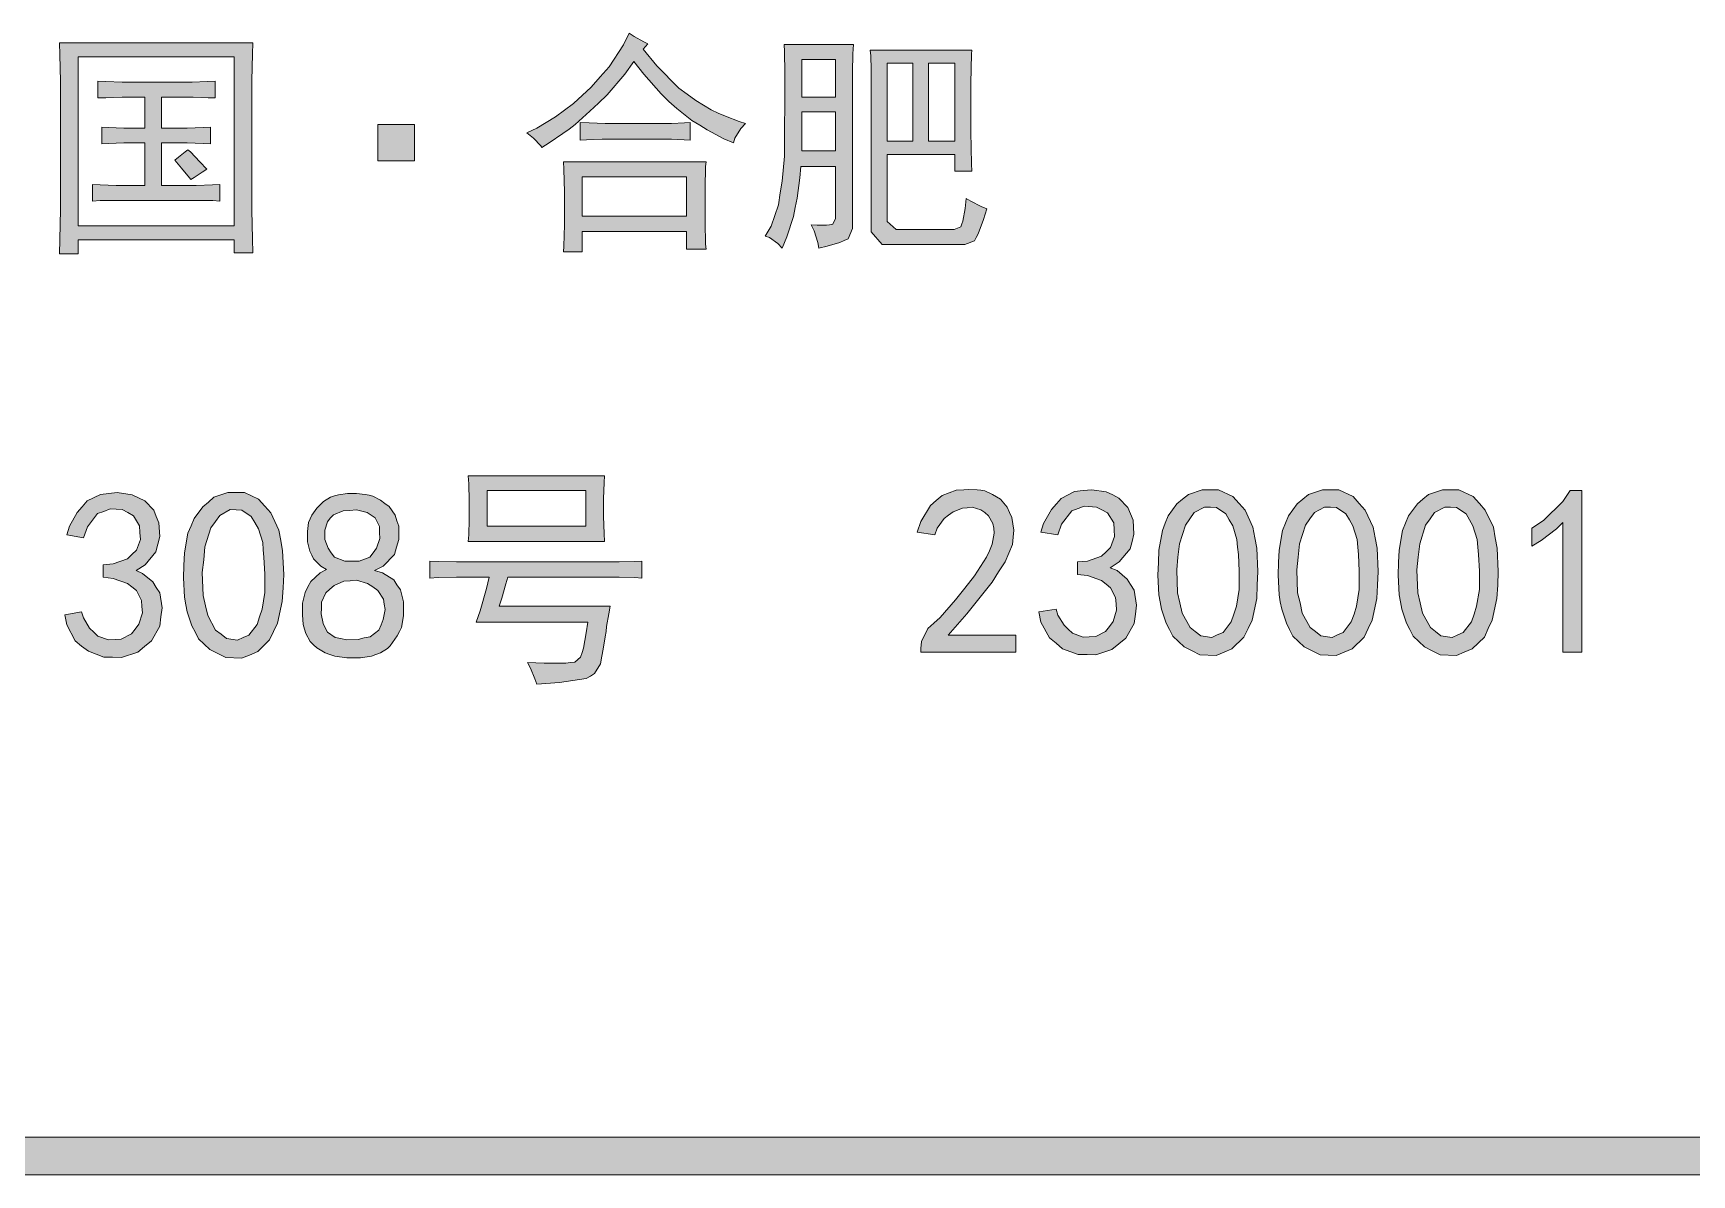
# Model space of a CAD drawing. Header units: millimetres. Extents: x 0 to 829, y 0 to 586.
# Drawn here: x 789.29 to 808.16, y 498.83 to 511.81 of the extents above; entities that cross this region are included whole.
import ezdxf

# ---------------------------------------------------------------- set-up
doc = ezdxf.new("R2010")
doc.units = ezdxf.units.MM

msp = doc.modelspace()

# ---------------------------------------------------------------- hatches: boundary and pattern name
h = msp.add_hatch(color=0)
h.paths.add_polyline_path([(791.788556, 511.704167), (791.785028, 511.573639), (791.777972, 511.273778), (791.777972, 511.107972), (791.777972, 509.964972), (791.777972, 509.799167), (791.785028, 509.474611), (791.788556, 509.315861), (791.576889, 509.315861), (791.576889, 509.464028), (789.802417, 509.464028), (789.802417, 509.305278), (789.59075, 509.305278), (789.594278, 509.467556), (789.601333, 509.80975), (789.601333, 509.986139), (789.601333, 511.107972), (789.601333, 511.266722), (789.594278, 511.566583), (789.59075, 511.704167)])
h.paths.add_polyline_path([(791.576889, 509.622778), (791.576889, 511.545417), (789.802417, 511.545417), (789.802417, 509.622778)])
h = msp.add_hatch(color=0)
h.dxf.hatch_style = 2
h.paths.add_polyline_path([(796.230028, 511.630083), (796.38525, 511.443111), (796.635722, 511.189111), (796.730972, 511.118556), (796.82975, 511.048), (797.002611, 510.942167), (797.08375, 510.903361), (797.164889, 510.868083), (797.320111, 510.808111), (797.394194, 510.786944), (797.341278, 510.7305), (797.270722, 510.617611), (797.256611, 510.564694), (797.14725, 510.610556), (796.95675, 510.712861), (796.872083, 510.765778), (796.783889, 510.818694), (796.611028, 510.956278), (796.522833, 511.037417), (796.434639, 511.122083), (796.237083, 511.347861), (796.124194, 511.4925), (796.021889, 511.347861), (795.820806, 511.1115), (795.722028, 511.01625), (795.62325, 510.924528), (795.457444, 510.776361), (795.386889, 510.723444), (795.316333, 510.670528), (795.161111, 510.564694), (795.076444, 510.511778), (795.065861, 510.532944), (794.981194, 510.617611), (794.907111, 510.681111), (795.02, 510.734028), (795.231667, 510.861028), (795.333972, 510.938639), (795.436278, 511.012722), (795.637361, 511.199694), (795.739667, 511.316111), (795.841972, 511.432528), (796.00425, 511.679472), (796.071278, 511.813528), (796.127722, 511.774722), (796.237083, 511.71475), (796.282944, 511.693583)])
h = msp.add_hatch(color=0)
h.paths.add_polyline_path([(798.142083, 509.633361), (798.209111, 509.629833), (798.314944, 509.629833), (798.350222, 509.633361), (798.3855, 509.640417), (798.41725, 509.703917), (798.41725, 509.763889), (798.41725, 510.296583), (798.022139, 510.296583), (798.011556, 510.169583), (797.979806, 509.93675), (797.958639, 509.830917), (797.937472, 509.728611), (797.863389, 509.495778), (797.810472, 509.368778), (797.761083, 509.421694), (797.665833, 509.488722), (797.616444, 509.506361), (797.683472, 509.61925), (797.768139, 509.862667), (797.789306, 509.996722), (797.810472, 510.130778), (797.835167, 510.413), (797.838694, 510.564694), (797.838694, 510.712861), (797.842222, 511.026833), (797.842222, 511.192639), (797.842222, 511.358444), (797.838694, 511.605389), (797.831639, 511.683), (798.621861, 511.683), (798.614806, 511.577167), (798.611278, 511.369028), (798.611278, 511.266722), (798.611278, 509.686278), (798.611278, 509.591028), (798.561889, 509.474611), (798.516028, 509.453444), (798.466639, 509.432278), (798.322, 509.389944), (798.22675, 509.368778), (798.216167, 509.432278), (798.173833, 509.566333)])
h.paths.add_polyline_path([(798.41725, 510.4765), (798.41725, 510.917472), (798.032722, 510.917472), (798.032722, 510.4765)])
h.paths.add_polyline_path([(798.41725, 511.086806), (798.41725, 511.513667), (798.032722, 511.513667), (798.032722, 511.086806)])
h = msp.add_hatch(color=0)
h.paths.add_polyline_path([(799.965944, 511.6195), (799.962417, 511.573639), (799.955361, 511.245556), (799.955361, 510.970389), (799.955361, 510.691694), (799.962417, 510.328333), (799.965944, 510.243667), (799.775444, 510.243667), (799.775444, 510.434167), (799.006389, 510.434167), (799.006389, 509.763889), (799.006389, 509.672167), (799.108694, 509.580444), (799.207472, 509.580444), (799.711944, 509.580444), (799.768389, 509.580444), (799.842472, 509.612194), (799.853056, 509.643944), (799.867167, 509.675694), (799.891861, 509.820333), (799.902444, 509.933222), (799.955361, 509.901472), (800.075306, 509.8415), (800.138806, 509.816806), (800.1, 509.693333), (800.040028, 509.531056), (800.018861, 509.488722), (799.997694, 509.449917), (799.888333, 509.411111), (799.796611, 509.411111), (799.069889, 509.411111), (798.946417, 509.411111), (798.822944, 509.55575), (798.822944, 509.696861), (798.822944, 511.309056), (798.822944, 511.400778), (798.819417, 511.556), (798.812361, 511.6195)])
h.paths.add_polyline_path([(799.775444, 510.585861), (799.775444, 511.471333), (799.475583, 511.471333), (799.475583, 510.585861)])
h.paths.add_polyline_path([(799.295667, 510.585861), (799.295667, 511.471333), (799.006389, 511.471333), (799.006389, 510.585861)])
h = msp.add_hatch(color=0)
h.dxf.hatch_style = 2
h.paths.add_polyline_path([(791.0195, 511.256139), (791.100639, 511.256139), (791.269972, 511.263194), (791.361694, 511.266722), (791.361694, 511.076222), (791.280556, 511.07975), (791.111222, 511.086806), (791.0195, 511.086806), (790.751389, 511.086806), (790.751389, 510.734028), (790.945417, 510.734028), (791.040667, 510.734028), (791.224111, 510.741083), (791.308778, 510.744611), (791.308778, 510.554111), (791.224111, 510.557639), (791.040667, 510.564694), (790.945417, 510.564694), (790.751389, 510.564694), (790.751389, 510.081389), (791.05125, 510.081389), (791.1465, 510.081389), (791.329944, 510.088444), (791.414611, 510.091972), (791.414611, 509.901472), (791.333472, 509.908528), (791.153556, 509.912056), (791.05125, 509.912056), (790.324528, 509.912056), (790.236333, 509.912056), (790.052889, 509.908528), (789.964694, 509.901472), (789.964694, 510.091972), (790.052889, 510.088444), (790.236333, 510.081389), (790.324528, 510.081389), (790.560889, 510.081389), (790.560889, 510.564694), (790.412722, 510.564694), (790.321, 510.564694), (790.148139, 510.557639), (790.070528, 510.554111), (790.070528, 510.744611), (790.148139, 510.741083), (790.321, 510.734028), (790.412722, 510.734028), (790.560889, 510.734028), (790.560889, 511.086806), (790.402139, 511.086806), (790.303361, 511.086806), (790.116389, 511.07975), (790.028194, 511.076222), (790.028194, 511.266722), (790.116389, 511.263194), (790.303361, 511.256139), (790.402139, 511.256139)])
h = msp.add_hatch(color=0)
h.dxf.hatch_style = 2
h.paths.add_polyline_path([(793.21025, 510.776361), (793.626528, 510.776361), (793.626528, 510.360083), (793.21025, 510.360083)])
h = msp.add_hatch(color=0)
h.dxf.hatch_style = 2
h.paths.add_polyline_path([(796.466389, 510.786944), (796.551056, 510.786944), (796.699222, 510.794), (796.762722, 510.797528), (796.762722, 510.596444), (796.695694, 510.599972), (796.551056, 510.607028), (796.476972, 510.607028), (795.87725, 510.607028), (795.764361, 510.607028), (795.584444, 510.599972), (795.513889, 510.596444), (795.513889, 510.797528), (795.616194, 510.794), (795.796111, 510.786944), (795.87725, 510.786944)])
h = msp.add_hatch(color=0)
h.dxf.hatch_style = 2
h.paths.add_polyline_path([(791.05125, 510.487083), (791.079472, 510.462389), (791.185306, 510.3495), (791.266444, 510.264833), (791.213528, 510.233083), (791.121806, 510.173111), (791.083, 510.148417), (791.068889, 510.169583), (790.977167, 510.278944), (790.903083, 510.370667), (790.945417, 510.402417), (791.0195, 510.462389)])
h = msp.add_hatch(color=0)
h.paths.add_polyline_path([(796.946167, 510.3495), (796.939111, 510.296583), (796.935583, 510.049639), (796.935583, 509.859139), (796.935583, 509.665111), (796.939111, 509.414639), (796.946167, 509.358194), (796.720389, 509.358194), (796.720389, 509.559278), (795.535056, 509.559278), (795.535056, 509.326444), (795.323389, 509.326444), (795.326917, 509.389944), (795.333972, 509.633361), (795.333972, 509.816806), (795.333972, 510.003778), (795.326917, 510.268361), (795.323389, 510.3495)])
h.paths.add_polyline_path([(796.720389, 509.732139), (796.720389, 510.180167), (795.535056, 510.180167), (795.535056, 509.732139)])
h = msp.add_hatch(color=0)
h.paths.add_polyline_path([(795.789056, 506.779389), (795.785528, 506.701778), (795.778472, 506.518333), (795.778472, 506.416028), (795.778472, 506.31725), (795.785528, 506.123222), (795.789056, 506.0315), (794.240361, 506.0315), (794.247417, 506.109111), (794.250944, 506.281972), (794.250944, 506.384278), (794.250944, 506.493639), (794.247417, 506.687667), (794.240361, 506.779389)])
h.paths.add_polyline_path([(795.577389, 506.204361), (795.577389, 506.610056), (794.455556, 506.610056), (794.455556, 506.204361)])
h = msp.add_hatch(color=0)
h.dxf.hatch_style = 2
h.paths.add_polyline_path([(789.650722, 505.198944), (789.841222, 505.230694), (789.862389, 505.163667), (789.932944, 505.04725), (789.982333, 505.001389), (790.028194, 504.955528), (790.148139, 504.913194), (790.222222, 504.916722), (790.292778, 504.92025), (790.409194, 504.980222), (790.451528, 505.033139), (790.493861, 505.089583), (790.532667, 505.220111), (790.525611, 505.290667), (790.522083, 505.361222), (790.465639, 505.474111), (790.412722, 505.516444), (790.363333, 505.55525), (790.201056, 505.611694), (790.088167, 505.625806), (790.088167, 505.766917), (790.201056, 505.7775), (790.363333, 505.833944), (790.412722, 505.883333), (790.465639, 505.932722), (790.5115, 506.056194), (790.504444, 506.133806), (790.500917, 506.211417), (790.430361, 506.324306), (790.366861, 506.359583), (790.303361, 506.394861), (790.165778, 506.401917), (790.095222, 506.373694), (790.021139, 506.349), (789.90825, 506.197306), (789.862389, 506.073833), (789.671889, 506.109111), (789.703639, 506.204361), (789.791833, 506.363111), (789.848278, 506.426611), (789.904722, 506.493639), (790.056417, 506.567722), (790.151667, 506.578306), (790.246917, 506.588889), (790.41625, 506.564194), (790.490333, 506.528917), (790.560889, 506.493639), (790.663194, 506.387806), (790.691417, 506.31725), (790.719639, 506.243167), (790.730222, 506.087944), (790.709056, 505.99975), (790.687889, 505.915083), (790.564417, 505.766917), (790.462111, 505.703417), (790.536194, 505.668139), (790.652611, 505.572889), (790.691417, 505.509389), (790.730222, 505.445889), (790.758444, 505.276556), (790.744333, 505.17425), (790.730222, 505.068417), (790.6385, 504.902611), (790.557361, 504.835583), (790.47975, 504.772083), (790.296306, 504.712111), (790.194, 504.715639), (790.095222, 504.715639), (789.918833, 504.782667), (789.841222, 504.842639), (789.767139, 504.902611), (789.671889, 505.082528)])
h = msp.add_hatch(color=0)
h.paths.add_polyline_path([(791.005389, 505.759861), (791.012444, 505.900972), (791.05125, 506.12675), (791.086528, 506.207889), (791.121806, 506.292556), (791.220583, 506.426611), (791.284083, 506.479528), (791.347583, 506.535972), (791.506333, 506.588889), (791.598056, 506.588889), (791.693306, 506.588889), (791.855583, 506.511278), (791.926139, 506.433667), (791.993167, 506.356056), (792.084889, 506.162028), (792.106056, 506.042083), (792.127222, 505.925667), (792.141333, 505.657556), (792.134278, 505.505861), (792.123694, 505.350639), (792.070778, 505.103694), (792.024917, 505.008444), (791.979056, 504.913194), (791.845, 504.779139), (791.753278, 504.740333), (791.661556, 504.705056), (791.481639, 504.712111), (791.389917, 504.757972), (791.301722, 504.803833), (791.171194, 504.923778), (791.135917, 504.997861), (791.097111, 505.071944), (791.044194, 505.230694), (791.026556, 505.311833), (791.012444, 505.3965), (791.001861, 505.61875)])
h.paths.add_polyline_path([(791.231167, 505.823361), (791.213528, 505.678722), (791.224111, 505.417667), (791.252333, 505.30125), (791.277028, 505.188361), (791.365222, 505.022556), (791.428722, 504.976694), (791.488694, 504.927306), (791.615694, 504.909667), (791.679194, 504.937889), (791.742694, 504.966111), (791.837944, 505.086056), (791.866167, 505.17425), (791.894389, 505.262444), (791.926139, 505.452944), (791.926139, 505.558778), (791.926139, 505.661083), (791.915556, 505.851583), (791.9085, 505.93625), (791.901444, 506.020917), (791.852056, 506.176139), (791.81325, 506.246694), (791.770917, 506.31725), (791.665083, 506.387806), (791.598056, 506.391333), (791.531028, 506.394861), (791.414611, 506.327833), (791.365222, 506.257278), (791.312306, 506.186722), (791.245278, 505.971528)])
h = msp.add_hatch(color=0)
h.paths.add_polyline_path([(792.353, 505.262444), (792.353, 505.329472), (792.38475, 505.452944), (792.4165, 505.516444), (792.44825, 505.576417), (792.554083, 505.675194), (792.628167, 505.714), (792.564667, 505.749278), (792.48, 505.833944), (792.458833, 505.876278), (792.437667, 505.922139), (792.412972, 506.027972), (792.409444, 506.087944), (792.409444, 506.144389), (792.423556, 506.246694), (792.441194, 506.289028), (792.462361, 506.331361), (792.518806, 506.4125), (792.554083, 506.447778), (792.592889, 506.486583), (792.674028, 506.535972), (792.719889, 506.550083), (792.76575, 506.564194), (792.864528, 506.578306), (792.917444, 506.578306), (792.970361, 506.578306), (793.065611, 506.567722), (793.111472, 506.557139), (793.153806, 506.546556), (793.242, 506.500694), (793.291389, 506.465417), (793.340778, 506.430139), (793.407806, 506.331361), (793.428972, 506.267861), (793.450139, 506.204361), (793.450139, 506.052667), (793.425444, 505.968), (793.40075, 505.883333), (793.27375, 505.749278), (793.174972, 505.703417), (793.263167, 505.675194), (793.393694, 505.594056), (793.428972, 505.537611), (793.467778, 505.481167), (793.503056, 505.343583), (793.503056, 505.262444), (793.503056, 505.184833), (793.481889, 505.054306), (793.457194, 505.008444), (793.4325, 504.959056), (793.379583, 504.881444), (793.351361, 504.846167), (793.319611, 504.814417), (793.242, 504.765028), (793.189083, 504.747389), (793.139694, 504.726222), (793.012694, 504.708583), (792.935083, 504.708583), (792.857472, 504.708583), (792.723417, 504.726222), (792.666972, 504.747389), (792.610528, 504.765028), (792.518806, 504.821472), (792.48, 504.85675), (792.441194, 504.895556), (792.391806, 504.98375), (792.377694, 505.033139), (792.363583, 505.086056), (792.353, 505.198944)])
h.paths.add_polyline_path([(792.571722, 505.273028), (792.568194, 505.209528), (792.589361, 505.100167), (792.614056, 505.050778), (792.63875, 505.001389), (792.726944, 504.941417), (792.790444, 504.927306), (792.853944, 504.913194), (792.988, 504.916722), (793.055028, 504.934361), (793.125583, 504.948472), (793.220833, 505.022556), (793.249056, 505.082528), (793.27375, 505.1425), (793.294917, 505.258917), (793.284333, 505.318889), (793.277278, 505.375333), (793.21025, 505.474111), (793.153806, 505.516444), (793.093833, 505.55525), (792.966833, 505.590528), (792.896278, 505.583472), (792.825722, 505.579944), (792.712833, 505.530556), (792.666972, 505.488222), (792.621111, 505.445889), (792.571722, 505.340056)])
h.paths.add_polyline_path([(792.607, 506.109111), (792.607, 506.052667), (792.645806, 505.953889), (792.681083, 505.9045), (792.719889, 505.855111), (792.836306, 505.80925), (792.917444, 505.80925), (792.998583, 505.80925), (793.118528, 505.855111), (793.157333, 505.9045), (793.196139, 505.953889), (793.234944, 506.066778), (793.231417, 506.133806), (793.231417, 506.200833), (793.182028, 506.299611), (793.136167, 506.331361), (793.090306, 506.363111), (792.966833, 506.391333), (792.889222, 506.384278), (792.815139, 506.38075), (792.705778, 506.334889), (792.6705, 506.296083), (792.63875, 506.25375), (792.607, 506.162028)])
h = msp.add_hatch(color=0)
h.dxf.hatch_style = 2
h.paths.add_polyline_path([(799.387389, 504.814417), (799.394444, 504.895556), (799.468528, 505.040194), (799.535556, 505.103694), (799.606111, 505.167194), (799.7825, 505.368278), (799.888333, 505.502333), (799.997694, 505.639917), (800.135278, 505.851583), (800.167028, 505.925667), (800.198778, 505.99975), (800.223472, 506.12675), (800.216417, 506.183194), (800.205833, 506.236111), (800.156444, 506.324306), (800.114111, 506.359583), (800.071778, 506.391333), (799.973, 506.423083), (799.916556, 506.416028), (799.860111, 506.4125), (799.754278, 506.370167), (799.701361, 506.331361), (799.651972, 506.292556), (799.574361, 506.183194), (799.546139, 506.105583), (799.345056, 506.137333), (799.387389, 506.260806), (799.49675, 506.440722), (799.563778, 506.497167), (799.630806, 506.553611), (799.789556, 506.613583), (799.87775, 506.620639), (799.930667, 506.624167), (800.029444, 506.620639), (800.071778, 506.613583), (800.114111, 506.606528), (800.202306, 506.567722), (800.248167, 506.5395), (800.294028, 506.511278), (800.368111, 506.423083), (800.396333, 506.363111), (800.424556, 506.303139), (800.445722, 506.162028), (800.438667, 506.080889), (800.431611, 505.996222), (800.346944, 505.798667), (800.272861, 505.685778), (800.198778, 505.569361), (799.9095, 505.209528), (799.697833, 504.966111), (800.466889, 504.966111), (800.466889, 504.772083), (799.387389, 504.772083)])
h = msp.add_hatch(color=0)
h.dxf.hatch_style = 2
h.paths.add_polyline_path([(800.731472, 505.230694), (800.9255, 505.262444), (800.946667, 505.195417), (801.017222, 505.079), (801.063083, 505.033139), (801.112472, 504.987278), (801.232417, 504.944944), (801.302972, 504.948472), (801.377056, 504.952), (801.489944, 505.008444), (801.532278, 505.064889), (801.574611, 505.121333), (801.613417, 505.251861), (801.609889, 505.322417), (801.602833, 505.392972), (801.546389, 505.505861), (801.497, 505.544667), (801.444083, 505.587), (801.281806, 505.643444), (801.168917, 505.657556), (801.168917, 505.798667), (801.281806, 505.80925), (801.444083, 505.865694), (801.497, 505.915083), (801.546389, 505.964472), (801.59225, 506.087944), (801.585194, 506.165556), (801.581667, 506.243167), (801.511111, 506.356056), (801.447611, 506.391333), (801.384111, 506.423083), (801.246528, 506.433667), (801.175972, 506.405444), (801.105417, 506.38075), (800.989, 506.229056), (800.946667, 506.105583), (800.752639, 506.137333), (800.784389, 506.236111), (800.872583, 506.394861), (800.929028, 506.458361), (800.985472, 506.521861), (801.137167, 506.599472), (801.235944, 506.610056), (801.331194, 506.620639), (801.497, 506.595944), (801.571083, 506.560667), (801.641639, 506.525389), (801.743944, 506.419556), (801.772167, 506.345472), (801.803917, 506.274917), (801.810972, 506.116167), (801.789806, 506.0315), (801.768639, 505.946833), (801.645167, 505.798667), (801.542861, 505.731639), (801.620472, 505.699889), (801.733361, 505.604639), (801.772167, 505.541139), (801.8145, 505.477639), (801.839194, 505.308306), (801.828611, 505.206), (801.8145, 505.100167), (801.71925, 504.930833), (801.641639, 504.867333), (801.5605, 504.803833), (801.377056, 504.743861), (801.278278, 504.747389), (801.175972, 504.747389), (800.999583, 504.810889), (800.9255, 504.874389), (800.851417, 504.934361), (800.752639, 505.114278)])
h = msp.add_hatch(color=0)
h.paths.add_polyline_path([(802.089667, 505.791611), (802.093194, 505.932722), (802.135528, 506.1585), (802.167278, 506.239639), (802.202556, 506.324306), (802.301333, 506.458361), (802.364833, 506.511278), (802.431861, 506.567722), (802.587083, 506.620639), (802.682333, 506.620639), (802.774056, 506.620639), (802.936333, 506.543028), (803.006889, 506.465417), (803.077444, 506.387806), (803.165639, 506.193778), (803.186806, 506.073833), (803.207972, 505.957417), (803.222083, 505.689306), (803.215028, 505.534083), (803.207972, 505.382389), (803.155056, 505.135444), (803.109194, 505.040194), (803.063333, 504.944944), (802.92575, 504.810889), (802.837556, 504.772083), (802.745833, 504.733278), (802.562389, 504.743861), (802.474194, 504.789722), (802.382472, 504.832056), (802.255472, 504.955528), (802.216667, 505.029611), (802.177861, 505.103694), (802.124944, 505.262444), (802.110833, 505.343583), (802.093194, 505.424722), (802.082611, 505.6505)])
h.paths.add_polyline_path([(802.311917, 505.855111), (802.297806, 505.710472), (802.308389, 505.449417), (802.333083, 505.333), (802.361306, 505.216583), (802.4495, 505.054306), (802.509472, 505.008444), (802.572972, 504.959056), (802.696444, 504.941417), (802.759944, 504.969639), (802.826972, 504.997861), (802.918694, 505.117806), (802.946917, 505.206), (802.978667, 505.294194), (803.006889, 505.484694), (803.006889, 505.590528), (803.006889, 505.692833), (802.999833, 505.883333), (802.98925, 505.968), (802.982194, 506.052667), (802.936333, 506.207889), (802.894, 506.278444), (802.855194, 506.345472), (802.749361, 506.419556), (802.682333, 506.423083), (802.615306, 506.423083), (802.495361, 506.359583), (802.445972, 506.289028), (802.396583, 506.218472), (802.329556, 506.003278)])
h = msp.add_hatch(color=0)
h.paths.add_polyline_path([(803.454917, 505.791611), (803.461972, 505.932722), (803.500778, 506.1585), (803.536056, 506.239639), (803.571333, 506.324306), (803.670111, 506.458361), (803.733611, 506.511278), (803.797111, 506.567722), (803.955861, 506.620639), (804.047583, 506.620639), (804.142833, 506.620639), (804.305111, 506.543028), (804.372139, 506.465417), (804.442694, 506.387806), (804.534417, 506.193778), (804.555583, 506.073833), (804.57675, 505.957417), (804.590861, 505.689306), (804.580278, 505.534083), (804.573222, 505.382389), (804.520306, 505.135444), (804.474444, 505.040194), (804.428583, 504.944944), (804.294528, 504.810889), (804.202806, 504.772083), (804.111083, 504.733278), (803.931167, 504.743861), (803.839444, 504.789722), (803.747722, 504.832056), (803.620722, 504.955528), (803.581917, 505.029611), (803.546639, 505.103694), (803.493722, 505.262444), (803.476083, 505.343583), (803.461972, 505.424722), (803.451389, 505.6505)])
h.paths.add_polyline_path([(803.680694, 505.855111), (803.663056, 505.710472), (803.673639, 505.449417), (803.701861, 505.333), (803.726556, 505.216583), (803.81475, 505.054306), (803.87825, 505.008444), (803.938222, 504.959056), (804.065222, 504.941417), (804.128722, 504.969639), (804.192222, 504.997861), (804.283944, 505.117806), (804.315694, 505.206), (804.343917, 505.294194), (804.372139, 505.484694), (804.372139, 505.590528), (804.372139, 505.692833), (804.365083, 505.883333), (804.358028, 505.968), (804.350972, 506.052667), (804.301583, 506.207889), (804.262778, 506.278444), (804.220444, 506.345472), (804.114611, 506.419556), (804.047583, 506.423083), (803.980556, 506.423083), (803.864139, 506.359583), (803.811222, 506.289028), (803.761833, 506.218472), (803.694806, 506.003278)])
h = msp.add_hatch(color=0)
h.paths.add_polyline_path([(804.820167, 505.791611), (804.827222, 505.932722), (804.866028, 506.1585), (804.901306, 506.239639), (804.936583, 506.324306), (805.035361, 506.458361), (805.098861, 506.511278), (805.162361, 506.567722), (805.321111, 506.620639), (805.412833, 506.620639), (805.508083, 506.620639), (805.670361, 506.543028), (805.740917, 506.465417), (805.807944, 506.387806), (805.899667, 506.193778), (805.920833, 506.073833), (805.942, 505.957417), (805.956111, 505.689306), (805.949056, 505.534083), (805.938472, 505.382389), (805.885556, 505.135444), (805.839694, 505.040194), (805.797361, 504.944944), (805.659778, 504.810889), (805.568056, 504.772083), (805.479861, 504.733278), (805.296417, 504.743861), (805.204694, 504.789722), (805.1165, 504.832056), (804.985972, 504.955528), (804.950694, 505.029611), (804.911889, 505.103694), (804.858972, 505.262444), (804.844861, 505.343583), (804.827222, 505.424722), (804.816639, 505.6505)])
h.paths.add_polyline_path([(805.045944, 505.855111), (805.028306, 505.710472), (805.042417, 505.449417), (805.067111, 505.333), (805.095333, 505.216583), (805.183528, 505.054306), (805.2435, 505.008444), (805.303472, 504.959056), (805.430472, 504.941417), (805.493972, 504.969639), (805.557472, 504.997861), (805.652722, 505.117806), (805.680944, 505.206), (805.709167, 505.294194), (805.740917, 505.484694), (805.740917, 505.590528), (805.740917, 505.692833), (805.730333, 505.883333), (805.723278, 505.968), (805.716222, 506.052667), (805.666833, 506.207889), (805.628028, 506.278444), (805.589222, 506.345472), (805.479861, 506.419556), (805.412833, 506.423083), (805.349333, 506.423083), (805.229389, 506.359583), (805.18, 506.289028), (805.127083, 506.218472), (805.063583, 506.003278)])
h = msp.add_hatch(color=0)
h.dxf.hatch_style = 2
h.paths.add_polyline_path([(806.689889, 506.246694), (806.619333, 506.176139), (806.442944, 506.042083), (806.337111, 505.978583), (806.337111, 506.183194), (806.471167, 506.271389), (806.689889, 506.486583), (806.774556, 506.610056), (806.905083, 506.610056), (806.905083, 504.772083), (806.689889, 504.772083)])
h = msp.add_hatch(color=0)
h.dxf.hatch_style = 2
h.paths.add_polyline_path([(795.852556, 505.798667), (795.954861, 505.798667), (796.134778, 505.802194), (796.215917, 505.80925), (796.215917, 505.615222), (796.134778, 505.622278), (795.954861, 505.625806), (795.852556, 505.625806), (794.688389, 505.625806), (794.667222, 505.551722), (794.621361, 505.385917), (794.593139, 505.297722), (795.852556, 505.297722), (795.838444, 505.209528), (795.81375, 505.064889), (795.806694, 505.008444), (795.796111, 504.948472), (795.774944, 504.807361), (795.757306, 504.726222), (795.743194, 504.641556), (795.676167, 504.528667), (795.630306, 504.500444), (795.580917, 504.472222), (795.277528, 504.426361), (795.02, 504.408722), (794.998833, 504.468694), (794.945917, 504.592167), (794.914167, 504.655667), (795.104667, 504.648611), (795.348083, 504.648611), (795.401, 504.655667), (795.450389, 504.659194), (795.517417, 504.715639), (795.535056, 504.768556), (795.549167, 504.817944), (795.580917, 504.990806), (795.598556, 505.114278), (794.328556, 505.114278), (794.374417, 505.241278), (794.4485, 505.498806), (794.476722, 505.625806), (794.219194, 505.625806), (794.106306, 505.625806), (793.898167, 505.622278), (793.802917, 505.615222), (793.802917, 505.80925), (793.898167, 505.802194), (794.106306, 505.798667), (794.219194, 505.798667)])
h = msp.add_hatch(color=0)
h.dxf.hatch_style = 2
h.paths.add_polyline_path([(819.294639, 499.254639), (819.294639, 498.827778), (769.958667, 498.827778), (769.958667, 499.254639)])

# ---------------------------------------------------------------- linework, layer by layer
at = {"color": 0, "lineweight": 0}
for points in [[(791.788556, 511.704167), (791.785028, 511.573639), (791.777972, 511.273778), (791.777972, 511.107972), (791.777972, 509.964972), (791.777972, 509.799167), (791.785028, 509.474611), (791.788556, 509.315861), (791.576889, 509.315861), (791.576889, 509.464028), (789.802417, 509.464028), (789.802417, 509.305278), (789.59075, 509.305278), (789.594278, 509.467556), (789.601333, 509.80975), (789.601333, 509.986139), (789.601333, 511.107972), (789.601333, 511.266722), (789.594278, 511.566583), (789.59075, 511.704167)], [(796.230028, 511.630083), (796.38525, 511.443111), (796.635722, 511.189111), (796.730972, 511.118556), (796.82975, 511.048), (797.002611, 510.942167), (797.08375, 510.903361), (797.164889, 510.868083), (797.320111, 510.808111), (797.394194, 510.786944), (797.341278, 510.7305), (797.270722, 510.617611), (797.256611, 510.564694), (797.14725, 510.610556), (796.95675, 510.712861), (796.872083, 510.765778), (796.783889, 510.818694), (796.611028, 510.956278), (796.522833, 511.037417), (796.434639, 511.122083), (796.237083, 511.347861), (796.124194, 511.4925), (796.021889, 511.347861), (795.820806, 511.1115), (795.722028, 511.01625), (795.62325, 510.924528), (795.457444, 510.776361), (795.386889, 510.723444), (795.316333, 510.670528), (795.161111, 510.564694), (795.076444, 510.511778), (795.065861, 510.532944), (794.981194, 510.617611), (794.907111, 510.681111), (795.02, 510.734028), (795.231667, 510.861028), (795.333972, 510.938639), (795.436278, 511.012722), (795.637361, 511.199694), (795.739667, 511.316111), (795.841972, 511.432528), (796.00425, 511.679472), (796.071278, 511.813528), (796.127722, 511.774722), (796.237083, 511.71475), (796.282944, 511.693583)], [(798.142083, 509.633361), (798.209111, 509.629833), (798.314944, 509.629833), (798.350222, 509.633361), (798.3855, 509.640417), (798.41725, 509.703917), (798.41725, 509.763889), (798.41725, 510.296583), (798.022139, 510.296583), (798.011556, 510.169583), (797.979806, 509.93675), (797.958639, 509.830917), (797.937472, 509.728611), (797.863389, 509.495778), (797.810472, 509.368778), (797.761083, 509.421694), (797.665833, 509.488722), (797.616444, 509.506361), (797.683472, 509.61925), (797.768139, 509.862667), (797.789306, 509.996722), (797.810472, 510.130778), (797.835167, 510.413), (797.838694, 510.564694), (797.838694, 510.712861), (797.842222, 511.026833), (797.842222, 511.192639), (797.842222, 511.358444), (797.838694, 511.605389), (797.831639, 511.683), (798.621861, 511.683), (798.614806, 511.577167), (798.611278, 511.369028), (798.611278, 511.266722), (798.611278, 509.686278), (798.611278, 509.591028), (798.561889, 509.474611), (798.516028, 509.453444), (798.466639, 509.432278), (798.322, 509.389944), (798.22675, 509.368778), (798.216167, 509.432278), (798.173833, 509.566333)], [(791.576889, 509.622778), (791.576889, 511.545417), (789.802417, 511.545417), (789.802417, 509.622778)], [(798.41725, 511.086806), (798.41725, 511.513667), (798.032722, 511.513667), (798.032722, 511.086806)], [(799.965944, 511.6195), (799.962417, 511.573639), (799.955361, 511.245556), (799.955361, 510.970389), (799.955361, 510.691694), (799.962417, 510.328333), (799.965944, 510.243667), (799.775444, 510.243667), (799.775444, 510.434167), (799.006389, 510.434167), (799.006389, 509.763889), (799.006389, 509.672167), (799.108694, 509.580444), (799.207472, 509.580444), (799.711944, 509.580444), (799.768389, 509.580444), (799.842472, 509.612194), (799.853056, 509.643944), (799.867167, 509.675694), (799.891861, 509.820333), (799.902444, 509.933222), (799.955361, 509.901472), (800.075306, 509.8415), (800.138806, 509.816806), (800.1, 509.693333), (800.040028, 509.531056), (800.018861, 509.488722), (799.997694, 509.449917), (799.888333, 509.411111), (799.796611, 509.411111), (799.069889, 509.411111), (798.946417, 509.411111), (798.822944, 509.55575), (798.822944, 509.696861), (798.822944, 511.309056), (798.822944, 511.400778), (798.819417, 511.556), (798.812361, 511.6195)], [(799.295667, 510.585861), (799.295667, 511.471333), (799.006389, 511.471333), (799.006389, 510.585861)], [(799.775444, 510.585861), (799.775444, 511.471333), (799.475583, 511.471333), (799.475583, 510.585861)], [(791.0195, 511.256139), (791.100639, 511.256139), (791.269972, 511.263194), (791.361694, 511.266722), (791.361694, 511.076222), (791.280556, 511.07975), (791.111222, 511.086806), (791.0195, 511.086806), (790.751389, 511.086806), (790.751389, 510.734028), (790.945417, 510.734028), (791.040667, 510.734028), (791.224111, 510.741083), (791.308778, 510.744611), (791.308778, 510.554111), (791.224111, 510.557639), (791.040667, 510.564694), (790.945417, 510.564694), (790.751389, 510.564694), (790.751389, 510.081389), (791.05125, 510.081389), (791.1465, 510.081389), (791.329944, 510.088444), (791.414611, 510.091972), (791.414611, 509.901472), (791.333472, 509.908528), (791.153556, 509.912056), (791.05125, 509.912056), (790.324528, 509.912056), (790.236333, 509.912056), (790.052889, 509.908528), (789.964694, 509.901472), (789.964694, 510.091972), (790.052889, 510.088444), (790.236333, 510.081389), (790.324528, 510.081389), (790.560889, 510.081389), (790.560889, 510.564694), (790.412722, 510.564694), (790.321, 510.564694), (790.148139, 510.557639), (790.070528, 510.554111), (790.070528, 510.744611), (790.148139, 510.741083), (790.321, 510.734028), (790.412722, 510.734028), (790.560889, 510.734028), (790.560889, 511.086806), (790.402139, 511.086806), (790.303361, 511.086806), (790.116389, 511.07975), (790.028194, 511.076222), (790.028194, 511.266722), (790.116389, 511.263194), (790.303361, 511.256139), (790.402139, 511.256139)], [(798.41725, 510.4765), (798.41725, 510.917472), (798.032722, 510.917472), (798.032722, 510.4765)], [(793.21025, 510.776361), (793.626528, 510.776361), (793.626528, 510.360083), (793.21025, 510.360083)], [(796.466389, 510.786944), (796.551056, 510.786944), (796.699222, 510.794), (796.762722, 510.797528), (796.762722, 510.596444), (796.695694, 510.599972), (796.551056, 510.607028), (796.476972, 510.607028), (795.87725, 510.607028), (795.764361, 510.607028), (795.584444, 510.599972), (795.513889, 510.596444), (795.513889, 510.797528), (795.616194, 510.794), (795.796111, 510.786944), (795.87725, 510.786944)], [(791.05125, 510.487083), (791.079472, 510.462389), (791.185306, 510.3495), (791.266444, 510.264833), (791.213528, 510.233083), (791.121806, 510.173111), (791.083, 510.148417), (791.068889, 510.169583), (790.977167, 510.278944), (790.903083, 510.370667), (790.945417, 510.402417), (791.0195, 510.462389)], [(796.946167, 510.3495), (796.939111, 510.296583), (796.935583, 510.049639), (796.935583, 509.859139), (796.935583, 509.665111), (796.939111, 509.414639), (796.946167, 509.358194), (796.720389, 509.358194), (796.720389, 509.559278), (795.535056, 509.559278), (795.535056, 509.326444), (795.323389, 509.326444), (795.326917, 509.389944), (795.333972, 509.633361), (795.333972, 509.816806), (795.333972, 510.003778), (795.326917, 510.268361), (795.323389, 510.3495)], [(796.720389, 509.732139), (796.720389, 510.180167), (795.535056, 510.180167), (795.535056, 509.732139)], [(795.789056, 506.779389), (795.785528, 506.701778), (795.778472, 506.518333), (795.778472, 506.416028), (795.778472, 506.31725), (795.785528, 506.123222), (795.789056, 506.0315), (794.240361, 506.0315), (794.247417, 506.109111), (794.250944, 506.281972), (794.250944, 506.384278), (794.250944, 506.493639), (794.247417, 506.687667), (794.240361, 506.779389)], [(789.650722, 505.198944), (789.841222, 505.230694), (789.862389, 505.163667), (789.932944, 505.04725), (789.982333, 505.001389), (790.028194, 504.955528), (790.148139, 504.913194), (790.222222, 504.916722), (790.292778, 504.92025), (790.409194, 504.980222), (790.451528, 505.033139), (790.493861, 505.089583), (790.532667, 505.220111), (790.525611, 505.290667), (790.522083, 505.361222), (790.465639, 505.474111), (790.412722, 505.516444), (790.363333, 505.55525), (790.201056, 505.611694), (790.088167, 505.625806), (790.088167, 505.766917), (790.201056, 505.7775), (790.363333, 505.833944), (790.412722, 505.883333), (790.465639, 505.932722), (790.5115, 506.056194), (790.504444, 506.133806), (790.500917, 506.211417), (790.430361, 506.324306), (790.366861, 506.359583), (790.303361, 506.394861), (790.165778, 506.401917), (790.095222, 506.373694), (790.021139, 506.349), (789.90825, 506.197306), (789.862389, 506.073833), (789.671889, 506.109111), (789.703639, 506.204361), (789.791833, 506.363111), (789.848278, 506.426611), (789.904722, 506.493639), (790.056417, 506.567722), (790.151667, 506.578306), (790.246917, 506.588889), (790.41625, 506.564194), (790.490333, 506.528917), (790.560889, 506.493639), (790.663194, 506.387806), (790.691417, 506.31725), (790.719639, 506.243167), (790.730222, 506.087944), (790.709056, 505.99975), (790.687889, 505.915083), (790.564417, 505.766917), (790.462111, 505.703417), (790.536194, 505.668139), (790.652611, 505.572889), (790.691417, 505.509389), (790.730222, 505.445889), (790.758444, 505.276556), (790.744333, 505.17425), (790.730222, 505.068417), (790.6385, 504.902611), (790.557361, 504.835583), (790.47975, 504.772083), (790.296306, 504.712111), (790.194, 504.715639), (790.095222, 504.715639), (789.918833, 504.782667), (789.841222, 504.842639), (789.767139, 504.902611), (789.671889, 505.082528)], [(791.005389, 505.759861), (791.012444, 505.900972), (791.05125, 506.12675), (791.086528, 506.207889), (791.121806, 506.292556), (791.220583, 506.426611), (791.284083, 506.479528), (791.347583, 506.535972), (791.506333, 506.588889), (791.598056, 506.588889), (791.693306, 506.588889), (791.855583, 506.511278), (791.926139, 506.433667), (791.993167, 506.356056), (792.084889, 506.162028), (792.106056, 506.042083), (792.127222, 505.925667), (792.141333, 505.657556), (792.134278, 505.505861), (792.123694, 505.350639), (792.070778, 505.103694), (792.024917, 505.008444), (791.979056, 504.913194), (791.845, 504.779139), (791.753278, 504.740333), (791.661556, 504.705056), (791.481639, 504.712111), (791.389917, 504.757972), (791.301722, 504.803833), (791.171194, 504.923778), (791.135917, 504.997861), (791.097111, 505.071944), (791.044194, 505.230694), (791.026556, 505.311833), (791.012444, 505.3965), (791.001861, 505.61875)], [(792.353, 505.262444), (792.353, 505.329472), (792.38475, 505.452944), (792.4165, 505.516444), (792.44825, 505.576417), (792.554083, 505.675194), (792.628167, 505.714), (792.564667, 505.749278), (792.48, 505.833944), (792.458833, 505.876278), (792.437667, 505.922139), (792.412972, 506.027972), (792.409444, 506.087944), (792.409444, 506.144389), (792.423556, 506.246694), (792.441194, 506.289028), (792.462361, 506.331361), (792.518806, 506.4125), (792.554083, 506.447778), (792.592889, 506.486583), (792.674028, 506.535972), (792.719889, 506.550083), (792.76575, 506.564194), (792.864528, 506.578306), (792.917444, 506.578306), (792.970361, 506.578306), (793.065611, 506.567722), (793.111472, 506.557139), (793.153806, 506.546556), (793.242, 506.500694), (793.291389, 506.465417), (793.340778, 506.430139), (793.407806, 506.331361), (793.428972, 506.267861), (793.450139, 506.204361), (793.450139, 506.052667), (793.425444, 505.968), (793.40075, 505.883333), (793.27375, 505.749278), (793.174972, 505.703417), (793.263167, 505.675194), (793.393694, 505.594056), (793.428972, 505.537611), (793.467778, 505.481167), (793.503056, 505.343583), (793.503056, 505.262444), (793.503056, 505.184833), (793.481889, 505.054306), (793.457194, 505.008444), (793.4325, 504.959056), (793.379583, 504.881444), (793.351361, 504.846167), (793.319611, 504.814417), (793.242, 504.765028), (793.189083, 504.747389), (793.139694, 504.726222), (793.012694, 504.708583), (792.935083, 504.708583), (792.857472, 504.708583), (792.723417, 504.726222), (792.666972, 504.747389), (792.610528, 504.765028), (792.518806, 504.821472), (792.48, 504.85675), (792.441194, 504.895556), (792.391806, 504.98375), (792.377694, 505.033139), (792.363583, 505.086056), (792.353, 505.198944)], [(795.577389, 506.204361), (795.577389, 506.610056), (794.455556, 506.610056), (794.455556, 506.204361)], [(799.387389, 504.814417), (799.394444, 504.895556), (799.468528, 505.040194), (799.535556, 505.103694), (799.606111, 505.167194), (799.7825, 505.368278), (799.888333, 505.502333), (799.997694, 505.639917), (800.135278, 505.851583), (800.167028, 505.925667), (800.198778, 505.99975), (800.223472, 506.12675), (800.216417, 506.183194), (800.205833, 506.236111), (800.156444, 506.324306), (800.114111, 506.359583), (800.071778, 506.391333), (799.973, 506.423083), (799.916556, 506.416028), (799.860111, 506.4125), (799.754278, 506.370167), (799.701361, 506.331361), (799.651972, 506.292556), (799.574361, 506.183194), (799.546139, 506.105583), (799.345056, 506.137333), (799.387389, 506.260806), (799.49675, 506.440722), (799.563778, 506.497167), (799.630806, 506.553611), (799.789556, 506.613583), (799.87775, 506.620639), (799.930667, 506.624167), (800.029444, 506.620639), (800.071778, 506.613583), (800.114111, 506.606528), (800.202306, 506.567722), (800.248167, 506.5395), (800.294028, 506.511278), (800.368111, 506.423083), (800.396333, 506.363111), (800.424556, 506.303139), (800.445722, 506.162028), (800.438667, 506.080889), (800.431611, 505.996222), (800.346944, 505.798667), (800.272861, 505.685778), (800.198778, 505.569361), (799.9095, 505.209528), (799.697833, 504.966111), (800.466889, 504.966111), (800.466889, 504.772083), (799.387389, 504.772083)], [(800.731472, 505.230694), (800.9255, 505.262444), (800.946667, 505.195417), (801.017222, 505.079), (801.063083, 505.033139), (801.112472, 504.987278), (801.232417, 504.944944), (801.302972, 504.948472), (801.377056, 504.952), (801.489944, 505.008444), (801.532278, 505.064889), (801.574611, 505.121333), (801.613417, 505.251861), (801.609889, 505.322417), (801.602833, 505.392972), (801.546389, 505.505861), (801.497, 505.544667), (801.444083, 505.587), (801.281806, 505.643444), (801.168917, 505.657556), (801.168917, 505.798667), (801.281806, 505.80925), (801.444083, 505.865694), (801.497, 505.915083), (801.546389, 505.964472), (801.59225, 506.087944), (801.585194, 506.165556), (801.581667, 506.243167), (801.511111, 506.356056), (801.447611, 506.391333), (801.384111, 506.423083), (801.246528, 506.433667), (801.175972, 506.405444), (801.105417, 506.38075), (800.989, 506.229056), (800.946667, 506.105583), (800.752639, 506.137333), (800.784389, 506.236111), (800.872583, 506.394861), (800.929028, 506.458361), (800.985472, 506.521861), (801.137167, 506.599472), (801.235944, 506.610056), (801.331194, 506.620639), (801.497, 506.595944), (801.571083, 506.560667), (801.641639, 506.525389), (801.743944, 506.419556), (801.772167, 506.345472), (801.803917, 506.274917), (801.810972, 506.116167), (801.789806, 506.0315), (801.768639, 505.946833), (801.645167, 505.798667), (801.542861, 505.731639), (801.620472, 505.699889), (801.733361, 505.604639), (801.772167, 505.541139), (801.8145, 505.477639), (801.839194, 505.308306), (801.828611, 505.206), (801.8145, 505.100167), (801.71925, 504.930833), (801.641639, 504.867333), (801.5605, 504.803833), (801.377056, 504.743861), (801.278278, 504.747389), (801.175972, 504.747389), (800.999583, 504.810889), (800.9255, 504.874389), (800.851417, 504.934361), (800.752639, 505.114278)], [(802.089667, 505.791611), (802.093194, 505.932722), (802.135528, 506.1585), (802.167278, 506.239639), (802.202556, 506.324306), (802.301333, 506.458361), (802.364833, 506.511278), (802.431861, 506.567722), (802.587083, 506.620639), (802.682333, 506.620639), (802.774056, 506.620639), (802.936333, 506.543028), (803.006889, 506.465417), (803.077444, 506.387806), (803.165639, 506.193778), (803.186806, 506.073833), (803.207972, 505.957417), (803.222083, 505.689306), (803.215028, 505.534083), (803.207972, 505.382389), (803.155056, 505.135444), (803.109194, 505.040194), (803.063333, 504.944944), (802.92575, 504.810889), (802.837556, 504.772083), (802.745833, 504.733278), (802.562389, 504.743861), (802.474194, 504.789722), (802.382472, 504.832056), (802.255472, 504.955528), (802.216667, 505.029611), (802.177861, 505.103694), (802.124944, 505.262444), (802.110833, 505.343583), (802.093194, 505.424722), (802.082611, 505.6505)], [(803.454917, 505.791611), (803.461972, 505.932722), (803.500778, 506.1585), (803.536056, 506.239639), (803.571333, 506.324306), (803.670111, 506.458361), (803.733611, 506.511278), (803.797111, 506.567722), (803.955861, 506.620639), (804.047583, 506.620639), (804.142833, 506.620639), (804.305111, 506.543028), (804.372139, 506.465417), (804.442694, 506.387806), (804.534417, 506.193778), (804.555583, 506.073833), (804.57675, 505.957417), (804.590861, 505.689306), (804.580278, 505.534083), (804.573222, 505.382389), (804.520306, 505.135444), (804.474444, 505.040194), (804.428583, 504.944944), (804.294528, 504.810889), (804.202806, 504.772083), (804.111083, 504.733278), (803.931167, 504.743861), (803.839444, 504.789722), (803.747722, 504.832056), (803.620722, 504.955528), (803.581917, 505.029611), (803.546639, 505.103694), (803.493722, 505.262444), (803.476083, 505.343583), (803.461972, 505.424722), (803.451389, 505.6505)], [(804.820167, 505.791611), (804.827222, 505.932722), (804.866028, 506.1585), (804.901306, 506.239639), (804.936583, 506.324306), (805.035361, 506.458361), (805.098861, 506.511278), (805.162361, 506.567722), (805.321111, 506.620639), (805.412833, 506.620639), (805.508083, 506.620639), (805.670361, 506.543028), (805.740917, 506.465417), (805.807944, 506.387806), (805.899667, 506.193778), (805.920833, 506.073833), (805.942, 505.957417), (805.956111, 505.689306), (805.949056, 505.534083), (805.938472, 505.382389), (805.885556, 505.135444), (805.839694, 505.040194), (805.797361, 504.944944), (805.659778, 504.810889), (805.568056, 504.772083), (805.479861, 504.733278), (805.296417, 504.743861), (805.204694, 504.789722), (805.1165, 504.832056), (804.985972, 504.955528), (804.950694, 505.029611), (804.911889, 505.103694), (804.858972, 505.262444), (804.844861, 505.343583), (804.827222, 505.424722), (804.816639, 505.6505)], [(806.689889, 506.246694), (806.619333, 506.176139), (806.442944, 506.042083), (806.337111, 505.978583), (806.337111, 506.183194), (806.471167, 506.271389), (806.689889, 506.486583), (806.774556, 506.610056), (806.905083, 506.610056), (806.905083, 504.772083), (806.689889, 504.772083)], [(791.231167, 505.823361), (791.213528, 505.678722), (791.224111, 505.417667), (791.252333, 505.30125), (791.277028, 505.188361), (791.365222, 505.022556), (791.428722, 504.976694), (791.488694, 504.927306), (791.615694, 504.909667), (791.679194, 504.937889), (791.742694, 504.966111), (791.837944, 505.086056), (791.866167, 505.17425), (791.894389, 505.262444), (791.926139, 505.452944), (791.926139, 505.558778), (791.926139, 505.661083), (791.915556, 505.851583), (791.9085, 505.93625), (791.901444, 506.020917), (791.852056, 506.176139), (791.81325, 506.246694), (791.770917, 506.31725), (791.665083, 506.387806), (791.598056, 506.391333), (791.531028, 506.394861), (791.414611, 506.327833), (791.365222, 506.257278), (791.312306, 506.186722), (791.245278, 505.971528)], [(792.607, 506.109111), (792.607, 506.052667), (792.645806, 505.953889), (792.681083, 505.9045), (792.719889, 505.855111), (792.836306, 505.80925), (792.917444, 505.80925), (792.998583, 505.80925), (793.118528, 505.855111), (793.157333, 505.9045), (793.196139, 505.953889), (793.234944, 506.066778), (793.231417, 506.133806), (793.231417, 506.200833), (793.182028, 506.299611), (793.136167, 506.331361), (793.090306, 506.363111), (792.966833, 506.391333), (792.889222, 506.384278), (792.815139, 506.38075), (792.705778, 506.334889), (792.6705, 506.296083), (792.63875, 506.25375), (792.607, 506.162028)], [(802.311917, 505.855111), (802.297806, 505.710472), (802.308389, 505.449417), (802.333083, 505.333), (802.361306, 505.216583), (802.4495, 505.054306), (802.509472, 505.008444), (802.572972, 504.959056), (802.696444, 504.941417), (802.759944, 504.969639), (802.826972, 504.997861), (802.918694, 505.117806), (802.946917, 505.206), (802.978667, 505.294194), (803.006889, 505.484694), (803.006889, 505.590528), (803.006889, 505.692833), (802.999833, 505.883333), (802.98925, 505.968), (802.982194, 506.052667), (802.936333, 506.207889), (802.894, 506.278444), (802.855194, 506.345472), (802.749361, 506.419556), (802.682333, 506.423083), (802.615306, 506.423083), (802.495361, 506.359583), (802.445972, 506.289028), (802.396583, 506.218472), (802.329556, 506.003278)], [(803.680694, 505.855111), (803.663056, 505.710472), (803.673639, 505.449417), (803.701861, 505.333), (803.726556, 505.216583), (803.81475, 505.054306), (803.87825, 505.008444), (803.938222, 504.959056), (804.065222, 504.941417), (804.128722, 504.969639), (804.192222, 504.997861), (804.283944, 505.117806), (804.315694, 505.206), (804.343917, 505.294194), (804.372139, 505.484694), (804.372139, 505.590528), (804.372139, 505.692833), (804.365083, 505.883333), (804.358028, 505.968), (804.350972, 506.052667), (804.301583, 506.207889), (804.262778, 506.278444), (804.220444, 506.345472), (804.114611, 506.419556), (804.047583, 506.423083), (803.980556, 506.423083), (803.864139, 506.359583), (803.811222, 506.289028), (803.761833, 506.218472), (803.694806, 506.003278)], [(805.045944, 505.855111), (805.028306, 505.710472), (805.042417, 505.449417), (805.067111, 505.333), (805.095333, 505.216583), (805.183528, 505.054306), (805.2435, 505.008444), (805.303472, 504.959056), (805.430472, 504.941417), (805.493972, 504.969639), (805.557472, 504.997861), (805.652722, 505.117806), (805.680944, 505.206), (805.709167, 505.294194), (805.740917, 505.484694), (805.740917, 505.590528), (805.740917, 505.692833), (805.730333, 505.883333), (805.723278, 505.968), (805.716222, 506.052667), (805.666833, 506.207889), (805.628028, 506.278444), (805.589222, 506.345472), (805.479861, 506.419556), (805.412833, 506.423083), (805.349333, 506.423083), (805.229389, 506.359583), (805.18, 506.289028), (805.127083, 506.218472), (805.063583, 506.003278)], [(795.852556, 505.798667), (795.954861, 505.798667), (796.134778, 505.802194), (796.215917, 505.80925), (796.215917, 505.615222), (796.134778, 505.622278), (795.954861, 505.625806), (795.852556, 505.625806), (794.688389, 505.625806), (794.667222, 505.551722), (794.621361, 505.385917), (794.593139, 505.297722), (795.852556, 505.297722), (795.838444, 505.209528), (795.81375, 505.064889), (795.806694, 505.008444), (795.796111, 504.948472), (795.774944, 504.807361), (795.757306, 504.726222), (795.743194, 504.641556), (795.676167, 504.528667), (795.630306, 504.500444), (795.580917, 504.472222), (795.277528, 504.426361), (795.02, 504.408722), (794.998833, 504.468694), (794.945917, 504.592167), (794.914167, 504.655667), (795.104667, 504.648611), (795.348083, 504.648611), (795.401, 504.655667), (795.450389, 504.659194), (795.517417, 504.715639), (795.535056, 504.768556), (795.549167, 504.817944), (795.580917, 504.990806), (795.598556, 505.114278), (794.328556, 505.114278), (794.374417, 505.241278), (794.4485, 505.498806), (794.476722, 505.625806), (794.219194, 505.625806), (794.106306, 505.625806), (793.898167, 505.622278), (793.802917, 505.615222), (793.802917, 505.80925), (793.898167, 505.802194), (794.106306, 505.798667), (794.219194, 505.798667)], [(792.571722, 505.273028), (792.568194, 505.209528), (792.589361, 505.100167), (792.614056, 505.050778), (792.63875, 505.001389), (792.726944, 504.941417), (792.790444, 504.927306), (792.853944, 504.913194), (792.988, 504.916722), (793.055028, 504.934361), (793.125583, 504.948472), (793.220833, 505.022556), (793.249056, 505.082528), (793.27375, 505.1425), (793.294917, 505.258917), (793.284333, 505.318889), (793.277278, 505.375333), (793.21025, 505.474111), (793.153806, 505.516444), (793.093833, 505.55525), (792.966833, 505.590528), (792.896278, 505.583472), (792.825722, 505.579944), (792.712833, 505.530556), (792.666972, 505.488222), (792.621111, 505.445889), (792.571722, 505.340056)], [(819.294639, 499.254639), (819.294639, 498.827778), (769.958667, 498.827778), (769.958667, 499.254639)]]:
    msp.add_lwpolyline(points, close=True, dxfattribs=at)

doc.saveas('drawing.dxf')
